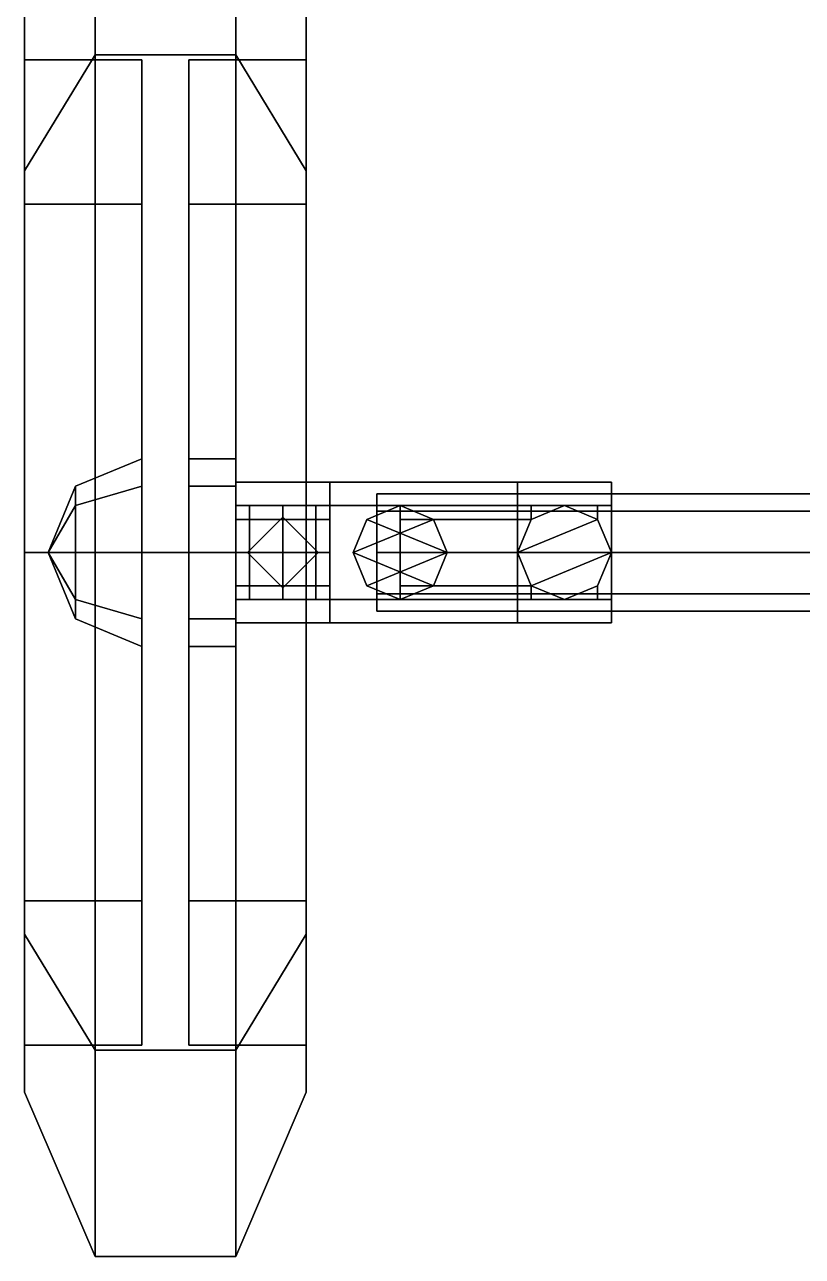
# Model space of a CAD drawing. Header units: millimetres. Extents: x -0.7 to 0.7, y -1.7 to 10.1.
# Drawn here: x -0.65 to -0.319, y -0.59 to -0.065 of the extents above; entities that cross this region are included whole.
import ezdxf

# ---------------------------------------------------------------- set-up
doc = ezdxf.new("R2010")
doc.units = ezdxf.units.MM
doc.layers.add('axle', color=6, linetype='Continuous')
doc.layers.add('wheels', color=2, linetype='Continuous')

msp = doc.modelspace()

# ---------------------------------------------------------------- linework, layer by layer
at = {"layer": 'axle'}
for points in [[(-0.56, -0.26, 0.25), (-0.56, -0.27, 0.25), (-0.56, -0.27, 0.29), (-0.56, -0.26, 0.29)], [(-0.52, -0.26, 0.29), (-0.52, -0.26, 0.25), (-0.56, -0.26, 0.25), (-0.56, -0.26, 0.29)], [(-0.52, -0.26, 0.25), (-0.52, -0.27, 0.25), (-0.56, -0.27, 0.25), (-0.56, -0.26, 0.25)], [(-0.56, -0.26, 0.29), (-0.56, -0.27, 0.29), (-0.52, -0.27, 0.29), (-0.52, -0.26, 0.29)], [(-0.56, -0.26, 0.39), (-0.56, -0.27, 0.39), (-0.56, -0.27, 0.43), (-0.56, -0.26, 0.43)], [(-0.52, -0.26, 0.43), (-0.52, -0.26, 0.39), (-0.56, -0.26, 0.39), (-0.56, -0.26, 0.43)], [(-0.52, -0.26, 0.39), (-0.52, -0.27, 0.39), (-0.56, -0.27, 0.39), (-0.56, -0.26, 0.39)], [(-0.56, -0.26, 0.43), (-0.56, -0.27, 0.43), (-0.52, -0.27, 0.43), (-0.52, -0.26, 0.43)], [(-0.44, -0.26, 0.26), (-0.44, -0.26, 0.22), (-0.52, -0.26, 0.25), (-0.52, -0.26, 0.29)], [(-0.52, -0.26, 0.29), (-0.52, -0.27, 0.29), (-0.44, -0.27, 0.26), (-0.44, -0.26, 0.26)], [(-0.44, -0.26, 0.22), (-0.44, -0.27, 0.22), (-0.52, -0.27, 0.25), (-0.52, -0.26, 0.25)], [(-0.52, -0.26, 0.43), (-0.52, -0.27, 0.43), (-0.44, -0.27, 0.4), (-0.44, -0.26, 0.4)], [(-0.44, -0.26, 0.4), (-0.44, -0.26, 0.36), (-0.52, -0.26, 0.39), (-0.52, -0.26, 0.43)], [(-0.44, -0.26, 0.36), (-0.44, -0.27, 0.36), (-0.52, -0.27, 0.39), (-0.52, -0.26, 0.39)], [(-0.4, -0.26, 0.26), (-0.4, -0.26, 0.22), (-0.44, -0.26, 0.22), (-0.44, -0.26, 0.26)], [(-0.4, -0.26, 0.22), (-0.4, -0.27, 0.22), (-0.44, -0.27, 0.22), (-0.44, -0.26, 0.22)], [(-0.44, -0.26, 0.26), (-0.44, -0.27, 0.26), (-0.4, -0.27, 0.26), (-0.4, -0.26, 0.26)], [(-0.4, -0.26, 0.4), (-0.4, -0.26, 0.36), (-0.44, -0.26, 0.36), (-0.44, -0.26, 0.4)], [(-0.44, -0.26, 0.4), (-0.44, -0.27, 0.4), (-0.4, -0.27, 0.4), (-0.4, -0.26, 0.4)], [(-0.4, -0.26, 0.36), (-0.4, -0.27, 0.36), (-0.44, -0.27, 0.36), (-0.44, -0.26, 0.36)], [(-0.4, -0.27, 0.26), (-0.4, -0.27, 0.22), (-0.4, -0.26, 0.22), (-0.4, -0.26, 0.26)], [(-0.4, -0.27, 0.4), (-0.4, -0.27, 0.36), (-0.4, -0.26, 0.36), (-0.4, -0.26, 0.4)], [(-0.5, -0.265, 0.15), (-0.5, -0.27232, 0.16768), (0.5, -0.27232, 0.16768), (0.5, -0.265, 0.15)], [(-0.5, -0.27232, 0.13232), (-0.5, -0.265, 0.15), (0.5, -0.265, 0.15), (0.5, -0.27232, 0.13232)], [(-0.5, -0.30768, 0.16768), (-0.5, -0.265, 0.15), (-0.5, -0.27232, 0.13232), (-0.5, -0.315, 0.15)], [(-0.5, -0.29, 0.175), (-0.5, -0.27232, 0.16768), (-0.5, -0.265, 0.15), (-0.5, -0.30768, 0.16768)], [(-0.56, -0.27, 0.29), (-0.56, -0.27, 0.25), (-0.52, -0.27, 0.25), (-0.52, -0.27, 0.29)], [(-0.56, -0.27, 0.27), (-0.55414, -0.27, 0.25586), (-0.55414, -0.31, 0.25586), (-0.56, -0.31, 0.27)], [(-0.55414, -0.27, 0.28414), (-0.56, -0.27, 0.27), (-0.56, -0.31, 0.27), (-0.55414, -0.31, 0.28414)], [(-0.56, -0.27, 0.43), (-0.56, -0.27, 0.39), (-0.52, -0.27, 0.39), (-0.52, -0.27, 0.43)], [(-0.52, -0.27, 0.37), (-0.52, -0.27586, 0.35586), (-0.56, -0.27586, 0.35586), (-0.56, -0.27, 0.37)], [(-0.52, -0.27586, 0.38414), (-0.52, -0.27, 0.37), (-0.56, -0.27, 0.37), (-0.56, -0.27586, 0.38414)], [(-0.56, -0.27, 0.41), (-0.55414, -0.27, 0.39586), (-0.55414, -0.31, 0.39586), (-0.56, -0.31, 0.41)], [(-0.55414, -0.27, 0.42414), (-0.56, -0.27, 0.41), (-0.56, -0.31, 0.41), (-0.55414, -0.31, 0.42414)], [(-0.55414, -0.27, 0.25586), (-0.54, -0.27, 0.25), (-0.54, -0.31, 0.25), (-0.55414, -0.31, 0.25586)], [(-0.54, -0.27, 0.29), (-0.55414, -0.27, 0.28414), (-0.55414, -0.31, 0.28414), (-0.54, -0.31, 0.29)], [(-0.54, -0.27, 0.43), (-0.55414, -0.27, 0.42414), (-0.55414, -0.31, 0.42414), (-0.54, -0.31, 0.43)], [(-0.55414, -0.27, 0.39586), (-0.54, -0.27, 0.39), (-0.54, -0.31, 0.39), (-0.55414, -0.31, 0.39586)], [(-0.52586, -0.27, 0.28414), (-0.54, -0.27, 0.29), (-0.54, -0.31, 0.29), (-0.52586, -0.31, 0.28414)], [(-0.54, -0.27, 0.25), (-0.52586, -0.27, 0.25586), (-0.52586, -0.31, 0.25586), (-0.54, -0.31, 0.25)], [(-0.52586, -0.27, 0.42414), (-0.54, -0.27, 0.43), (-0.54, -0.31, 0.43), (-0.52586, -0.31, 0.42414)], [(-0.54, -0.27, 0.39), (-0.52586, -0.27, 0.39586), (-0.52586, -0.31, 0.39586), (-0.54, -0.31, 0.39)], [(-0.52, -0.27, 0.27), (-0.52586, -0.27, 0.28414), (-0.52586, -0.31, 0.28414), (-0.52, -0.31, 0.27)], [(-0.52586, -0.27, 0.25586), (-0.52, -0.27, 0.27), (-0.52, -0.31, 0.27), (-0.52586, -0.31, 0.25586)], [(-0.52, -0.27, 0.41), (-0.52586, -0.27, 0.42414), (-0.52586, -0.31, 0.42414), (-0.52, -0.31, 0.41)], [(-0.52586, -0.27, 0.39586), (-0.52, -0.27, 0.41), (-0.52, -0.31, 0.41), (-0.52586, -0.31, 0.39586)], [(-0.52, -0.27, 0.29), (-0.52, -0.27, 0.25), (-0.44, -0.27, 0.22), (-0.44, -0.27, 0.26)], [(-0.52, -0.27, 0.43), (-0.52, -0.27, 0.39), (-0.44, -0.27, 0.36), (-0.44, -0.27, 0.4)], [(-0.49, -0.27, 0.43), (-0.50414, -0.27586, 0.43), (-0.51, -0.29, 0.43), (-0.47586, -0.27586, 0.43)], [(-0.49, -0.27, 0.25), (-0.50414, -0.27586, 0.25), (-0.50414, -0.27586, 0.43), (-0.49, -0.27, 0.43)], [(-0.49, -0.27, 0.25), (-0.47586, -0.27586, 0.25), (-0.47, -0.29, 0.25), (-0.50414, -0.27586, 0.25)], [(-0.5, -0.27232, 0.16768), (-0.5, -0.29, 0.175), (0.5, -0.29, 0.175), (0.5, -0.27232, 0.16768)], [(-0.5, -0.29, 0.125), (-0.5, -0.27232, 0.13232), (0.5, -0.27232, 0.13232), (0.5, -0.29, 0.125)], [(-0.5, -0.315, 0.15), (-0.5, -0.27232, 0.13232), (-0.5, -0.29, 0.125), (-0.5, -0.30768, 0.13232)], [(-0.47586, -0.27586, 0.25), (-0.49, -0.27, 0.25), (-0.49, -0.27, 0.43), (-0.47586, -0.27586, 0.43)], [(-0.49, -0.30414, 0.24414), (-0.49, -0.27, 0.23), (-0.49, -0.27586, 0.21586), (-0.49, -0.31, 0.23)], [(-0.49, -0.29, 0.25), (-0.49, -0.27586, 0.24414), (-0.49, -0.27, 0.23), (-0.49, -0.30414, 0.24414)], [(-0.42, -0.27, 0.23), (-0.43414, -0.27586, 0.21586), (-0.49, -0.27586, 0.21586), (-0.49, -0.27, 0.23)], [(-0.43414, -0.27586, 0.24414), (-0.42, -0.27, 0.23), (-0.49, -0.27, 0.23), (-0.49, -0.27586, 0.24414)], [(-0.44, -0.27, 0.26), (-0.44, -0.27, 0.22), (-0.4, -0.27, 0.22), (-0.4, -0.27, 0.26)], [(-0.44, -0.27, 0.24), (-0.43414, -0.27, 0.22586), (-0.43414, -0.27586, 0.22586), (-0.44, -0.29, 0.24)], [(-0.43414, -0.27, 0.25414), (-0.44, -0.27, 0.24), (-0.44, -0.29, 0.24), (-0.43414, -0.27586, 0.25414)], [(-0.44, -0.27, 0.4), (-0.44, -0.27, 0.36), (-0.4, -0.27, 0.36), (-0.4, -0.27, 0.4)], [(-0.42, -0.27, 0.41), (-0.43414, -0.27586, 0.41), (-0.44, -0.29, 0.41), (-0.40586, -0.27586, 0.41)], [(-0.44, -0.27, 0.38), (-0.43414, -0.27, 0.36586), (-0.43414, -0.27586, 0.36586), (-0.44, -0.29, 0.38)], [(-0.43414, -0.27, 0.39414), (-0.44, -0.27, 0.38), (-0.44, -0.29, 0.38), (-0.43414, -0.27586, 0.39414)], [(-0.42, -0.27, 0.16207), (-0.43414, -0.27586, 0.16914), (-0.43414, -0.27586, 0.41), (-0.42, -0.27, 0.41)], [(-0.43414, -0.27, 0.22586), (-0.42, -0.27, 0.22), (-0.42, -0.27, 0.22), (-0.43414, -0.27586, 0.22586)], [(-0.42, -0.27, 0.26), (-0.43414, -0.27, 0.25414), (-0.43414, -0.27586, 0.25414), (-0.42, -0.27, 0.26)], [(-0.43414, -0.27, 0.36586), (-0.42, -0.27, 0.36), (-0.42, -0.27, 0.36), (-0.43414, -0.27586, 0.36586)], [(-0.42, -0.27, 0.4), (-0.43414, -0.27, 0.39414), (-0.43414, -0.27586, 0.39414), (-0.42, -0.27, 0.4)], [(-0.40586, -0.27586, 0.16914), (-0.42, -0.27, 0.16207), (-0.42, -0.27, 0.41), (-0.40586, -0.27586, 0.41)], [(-0.40586, -0.27, 0.25414), (-0.42, -0.27, 0.26), (-0.42, -0.27, 0.26), (-0.40586, -0.27586, 0.25414)], [(-0.42, -0.27, 0.22), (-0.40586, -0.27, 0.22586), (-0.40586, -0.27586, 0.22586), (-0.42, -0.27, 0.22)], [(-0.40586, -0.27, 0.39414), (-0.42, -0.27, 0.4), (-0.42, -0.27, 0.4), (-0.40586, -0.27586, 0.39414)], [(-0.42, -0.27, 0.36), (-0.40586, -0.27, 0.36586), (-0.40586, -0.27586, 0.36586), (-0.42, -0.27, 0.36)], [(-0.4, -0.27, 0.24), (-0.40586, -0.27, 0.25414), (-0.40586, -0.27586, 0.25414), (-0.4, -0.29, 0.24)], [(-0.40586, -0.27, 0.22586), (-0.4, -0.27, 0.24), (-0.4, -0.29, 0.24), (-0.40586, -0.27586, 0.22586)], [(-0.4, -0.27, 0.38), (-0.40586, -0.27, 0.39414), (-0.40586, -0.27586, 0.39414), (-0.4, -0.29, 0.38)], [(-0.40586, -0.27, 0.36586), (-0.4, -0.27, 0.38), (-0.4, -0.29, 0.38), (-0.40586, -0.27586, 0.36586)], [(-0.52, -0.27586, 0.35586), (-0.52, -0.29, 0.35), (-0.56, -0.29, 0.35), (-0.56, -0.27586, 0.35586)], [(-0.52, -0.29, 0.39), (-0.52, -0.27586, 0.38414), (-0.56, -0.27586, 0.38414), (-0.56, -0.29, 0.39)], [(-0.54, -0.275, 0.27), (-0.555, -0.29, 0.27), (-0.555, -0.29, 0.37), (-0.54, -0.275, 0.37)], [(-0.525, -0.29, 0.27), (-0.54, -0.275, 0.27), (-0.54, -0.275, 0.37), (-0.525, -0.29, 0.37)], [(-0.50414, -0.27586, 0.25), (-0.51, -0.29, 0.25), (-0.51, -0.29, 0.43), (-0.50414, -0.27586, 0.43)], [(-0.50414, -0.27586, 0.25), (-0.47, -0.29, 0.25), (-0.47586, -0.30414, 0.25), (-0.51, -0.29, 0.25)], [(-0.47586, -0.27586, 0.43), (-0.51, -0.29, 0.43), (-0.50414, -0.30414, 0.43), (-0.47, -0.29, 0.43)], [(-0.49, -0.31, 0.23), (-0.49, -0.27586, 0.21586), (-0.49, -0.29, 0.21), (-0.49, -0.30414, 0.21586)], [(-0.43414, -0.27586, 0.21586), (-0.44, -0.29, 0.21), (-0.49, -0.29, 0.21), (-0.49, -0.27586, 0.21586)], [(-0.44, -0.29, 0.25), (-0.43414, -0.27586, 0.24414), (-0.49, -0.27586, 0.24414), (-0.49, -0.29, 0.25)], [(-0.47, -0.29, 0.25), (-0.47586, -0.27586, 0.25), (-0.47586, -0.27586, 0.43), (-0.47, -0.29, 0.43)], [(-0.43414, -0.27586, 0.16914), (-0.44, -0.29, 0.175), (-0.44, -0.29, 0.41), (-0.43414, -0.27586, 0.41)], [(-0.40586, -0.27586, 0.41), (-0.44, -0.29, 0.41), (-0.43414, -0.30414, 0.41), (-0.4, -0.29, 0.41)], [(-0.4, -0.29, 0.175), (-0.40586, -0.27586, 0.16914), (-0.40586, -0.27586, 0.41), (-0.4, -0.29, 0.41)], [(-0.52, -0.30414, 0.38414), (-0.52, -0.29, 0.39), (-0.56, -0.29, 0.39), (-0.56, -0.30414, 0.38414)], [(-0.52, -0.29, 0.35), (-0.52, -0.30414, 0.35586), (-0.56, -0.30414, 0.35586), (-0.56, -0.29, 0.35)], [(-0.555, -0.29, 0.27), (-0.54, -0.305, 0.27), (-0.54, -0.305, 0.37), (-0.555, -0.29, 0.37)], [(-0.54, -0.305, 0.27), (-0.525, -0.29, 0.27), (-0.525, -0.29, 0.37), (-0.54, -0.305, 0.37)], [(-0.51, -0.29, 0.25), (-0.50414, -0.30414, 0.25), (-0.50414, -0.30414, 0.43), (-0.51, -0.29, 0.43)], [(-0.51, -0.29, 0.25), (-0.47586, -0.30414, 0.25), (-0.49, -0.31, 0.25), (-0.50414, -0.30414, 0.25)], [(-0.47, -0.29, 0.43), (-0.50414, -0.30414, 0.43), (-0.49, -0.31, 0.43), (-0.47586, -0.30414, 0.43)], [(-0.5, -0.29, 0.175), (-0.5, -0.30768, 0.16768), (0.5, -0.30768, 0.16768), (0.5, -0.29, 0.175)], [(-0.5, -0.30768, 0.13232), (-0.5, -0.29, 0.125), (0.5, -0.29, 0.125), (0.5, -0.30768, 0.13232)], [(-0.43414, -0.30414, 0.24414), (-0.44, -0.29, 0.25), (-0.49, -0.29, 0.25), (-0.49, -0.30414, 0.24414)], [(-0.44, -0.29, 0.21), (-0.43414, -0.30414, 0.21586), (-0.49, -0.30414, 0.21586), (-0.49, -0.29, 0.21)], [(-0.47586, -0.30414, 0.25), (-0.47, -0.29, 0.25), (-0.47, -0.29, 0.43), (-0.47586, -0.30414, 0.43)], [(-0.44, -0.29, 0.175), (-0.43414, -0.30414, 0.16914), (-0.43414, -0.30414, 0.41), (-0.44, -0.29, 0.41)], [(-0.44, -0.31, 0.24), (-0.43414, -0.31, 0.25414), (-0.43414, -0.30414, 0.25414), (-0.44, -0.29, 0.24)], [(-0.43414, -0.31, 0.22586), (-0.44, -0.31, 0.24), (-0.44, -0.29, 0.24), (-0.43414, -0.30414, 0.22586)], [(-0.44, -0.31, 0.38), (-0.43414, -0.31, 0.39414), (-0.43414, -0.30414, 0.39414), (-0.44, -0.29, 0.38)], [(-0.43414, -0.31, 0.36586), (-0.44, -0.31, 0.38), (-0.44, -0.29, 0.38), (-0.43414, -0.30414, 0.36586)], [(-0.4, -0.29, 0.41), (-0.43414, -0.30414, 0.41), (-0.42, -0.31, 0.41), (-0.40586, -0.30414, 0.41)], [(-0.40586, -0.30414, 0.16914), (-0.4, -0.29, 0.175), (-0.4, -0.29, 0.41), (-0.40586, -0.30414, 0.41)], [(-0.4, -0.31, 0.24), (-0.40586, -0.31, 0.22586), (-0.40586, -0.30414, 0.22586), (-0.4, -0.29, 0.24)], [(-0.40586, -0.31, 0.25414), (-0.4, -0.31, 0.24), (-0.4, -0.29, 0.24), (-0.40586, -0.30414, 0.25414)], [(-0.4, -0.31, 0.38), (-0.40586, -0.31, 0.36586), (-0.40586, -0.30414, 0.36586), (-0.4, -0.29, 0.38)], [(-0.40586, -0.31, 0.39414), (-0.4, -0.31, 0.38), (-0.4, -0.29, 0.38), (-0.40586, -0.30414, 0.39414)], [(-0.52, -0.31, 0.37), (-0.52, -0.30414, 0.38414), (-0.56, -0.30414, 0.38414), (-0.56, -0.31, 0.37)], [(-0.52, -0.30414, 0.35586), (-0.52, -0.31, 0.37), (-0.56, -0.31, 0.37), (-0.56, -0.30414, 0.35586)], [(-0.50414, -0.30414, 0.25), (-0.49, -0.31, 0.25), (-0.49, -0.31, 0.43), (-0.50414, -0.30414, 0.43)], [(-0.49, -0.31, 0.25), (-0.47586, -0.30414, 0.25), (-0.47586, -0.30414, 0.43), (-0.49, -0.31, 0.43)], [(-0.42, -0.31, 0.23), (-0.43414, -0.30414, 0.24414), (-0.49, -0.30414, 0.24414), (-0.49, -0.31, 0.23)], [(-0.43414, -0.30414, 0.21586), (-0.42, -0.31, 0.23), (-0.49, -0.31, 0.23), (-0.49, -0.30414, 0.21586)], [(-0.43414, -0.30414, 0.16914), (-0.42, -0.31, 0.16207), (-0.42, -0.31, 0.41), (-0.43414, -0.30414, 0.41)], [(-0.43414, -0.31, 0.25414), (-0.42, -0.31, 0.26), (-0.42, -0.31, 0.26), (-0.43414, -0.30414, 0.25414)], [(-0.42, -0.31, 0.22), (-0.43414, -0.31, 0.22586), (-0.43414, -0.30414, 0.22586), (-0.42, -0.31, 0.22)], [(-0.43414, -0.31, 0.39414), (-0.42, -0.31, 0.4), (-0.42, -0.31, 0.4), (-0.43414, -0.30414, 0.39414)], [(-0.42, -0.31, 0.36), (-0.43414, -0.31, 0.36586), (-0.43414, -0.30414, 0.36586), (-0.42, -0.31, 0.36)], [(-0.42, -0.31, 0.16207), (-0.40586, -0.30414, 0.16914), (-0.40586, -0.30414, 0.41), (-0.42, -0.31, 0.41)], [(-0.40586, -0.31, 0.22586), (-0.42, -0.31, 0.22), (-0.42, -0.31, 0.22), (-0.40586, -0.30414, 0.22586)], [(-0.42, -0.31, 0.26), (-0.40586, -0.31, 0.25414), (-0.40586, -0.30414, 0.25414), (-0.42, -0.31, 0.26)], [(-0.40586, -0.31, 0.36586), (-0.42, -0.31, 0.36), (-0.42, -0.31, 0.36), (-0.40586, -0.30414, 0.36586)], [(-0.42, -0.31, 0.4), (-0.40586, -0.31, 0.39414), (-0.40586, -0.30414, 0.39414), (-0.42, -0.31, 0.4)], [(-0.5, -0.30768, 0.16768), (-0.5, -0.315, 0.15), (0.5, -0.315, 0.15), (0.5, -0.30768, 0.16768)], [(-0.5, -0.315, 0.15), (-0.5, -0.30768, 0.13232), (0.5, -0.30768, 0.13232), (0.5, -0.315, 0.15)], [(-0.56, -0.31, 0.25), (-0.56, -0.32, 0.25), (-0.56, -0.32, 0.29), (-0.56, -0.31, 0.29)], [(-0.52, -0.31, 0.29), (-0.52, -0.31, 0.25), (-0.56, -0.31, 0.25), (-0.56, -0.31, 0.29)], [(-0.52, -0.31, 0.25), (-0.52, -0.32, 0.25), (-0.56, -0.32, 0.25), (-0.56, -0.31, 0.25)], [(-0.56, -0.31, 0.29), (-0.56, -0.32, 0.29), (-0.52, -0.32, 0.29), (-0.52, -0.31, 0.29)], [(-0.56, -0.31, 0.39), (-0.56, -0.32, 0.39), (-0.56, -0.32, 0.43), (-0.56, -0.31, 0.43)], [(-0.52, -0.31, 0.43), (-0.52, -0.31, 0.39), (-0.56, -0.31, 0.39), (-0.56, -0.31, 0.43)], [(-0.52, -0.31, 0.39), (-0.52, -0.32, 0.39), (-0.56, -0.32, 0.39), (-0.56, -0.31, 0.39)], [(-0.56, -0.31, 0.43), (-0.56, -0.32, 0.43), (-0.52, -0.32, 0.43), (-0.52, -0.31, 0.43)], [(-0.44, -0.31, 0.26), (-0.44, -0.31, 0.22), (-0.52, -0.31, 0.25), (-0.52, -0.31, 0.29)], [(-0.52, -0.31, 0.29), (-0.52, -0.32, 0.29), (-0.44, -0.32, 0.26), (-0.44, -0.31, 0.26)], [(-0.44, -0.31, 0.22), (-0.44, -0.32, 0.22), (-0.52, -0.32, 0.25), (-0.52, -0.31, 0.25)], [(-0.52, -0.31, 0.43), (-0.52, -0.32, 0.43), (-0.44, -0.32, 0.4), (-0.44, -0.31, 0.4)], [(-0.44, -0.31, 0.4), (-0.44, -0.31, 0.36), (-0.52, -0.31, 0.39), (-0.52, -0.31, 0.43)], [(-0.44, -0.31, 0.36), (-0.44, -0.32, 0.36), (-0.52, -0.32, 0.39), (-0.52, -0.31, 0.39)], [(-0.4, -0.31, 0.26), (-0.4, -0.31, 0.22), (-0.44, -0.31, 0.22), (-0.44, -0.31, 0.26)], [(-0.4, -0.31, 0.22), (-0.4, -0.32, 0.22), (-0.44, -0.32, 0.22), (-0.44, -0.31, 0.22)], [(-0.44, -0.31, 0.26), (-0.44, -0.32, 0.26), (-0.4, -0.32, 0.26), (-0.4, -0.31, 0.26)], [(-0.4, -0.31, 0.4), (-0.4, -0.31, 0.36), (-0.44, -0.31, 0.36), (-0.44, -0.31, 0.4)], [(-0.44, -0.31, 0.4), (-0.44, -0.32, 0.4), (-0.4, -0.32, 0.4), (-0.4, -0.31, 0.4)], [(-0.4, -0.31, 0.36), (-0.4, -0.32, 0.36), (-0.44, -0.32, 0.36), (-0.44, -0.31, 0.36)], [(-0.4, -0.32, 0.26), (-0.4, -0.32, 0.22), (-0.4, -0.31, 0.22), (-0.4, -0.31, 0.26)], [(-0.4, -0.32, 0.4), (-0.4, -0.32, 0.36), (-0.4, -0.31, 0.36), (-0.4, -0.31, 0.4)], [(-0.56, -0.32, 0.29), (-0.56, -0.32, 0.25), (-0.52, -0.32, 0.25), (-0.52, -0.32, 0.29)], [(-0.56, -0.32, 0.43), (-0.56, -0.32, 0.39), (-0.52, -0.32, 0.39), (-0.52, -0.32, 0.43)], [(-0.52, -0.32, 0.29), (-0.52, -0.32, 0.25), (-0.44, -0.32, 0.22), (-0.44, -0.32, 0.26)], [(-0.52, -0.32, 0.43), (-0.52, -0.32, 0.39), (-0.44, -0.32, 0.36), (-0.44, -0.32, 0.4)], [(-0.44, -0.32, 0.26), (-0.44, -0.32, 0.22), (-0.4, -0.32, 0.22), (-0.4, -0.32, 0.26)], [(-0.44, -0.32, 0.4), (-0.44, -0.32, 0.36), (-0.4, -0.32, 0.36), (-0.4, -0.32, 0.4)]]:
    msp.add_3dface(points, dxfattribs=at)
at = {"layer": 'wheels'}
for points in [[(-0.62, 0.01, 0.37), (-0.62, -0.07787, 0.15787), (-0.65, -0.12737, 0.20737), (-0.65, -0.06, 0.37)], [(-0.62, -0.07787, 0.58213), (-0.62, 0.01, 0.37), (-0.65, -0.06, 0.37), (-0.65, -0.12737, 0.53263)], [(-0.56, 0.01, 0.37), (-0.56, -0.07787, 0.15787), (-0.62, -0.07787, 0.15787), (-0.62, 0.01, 0.37)], [(-0.56, -0.07787, 0.58213), (-0.56, 0.01, 0.37), (-0.62, 0.01, 0.37), (-0.62, -0.07787, 0.58213)], [(-0.56, -0.07787, 0.15787), (-0.56, 0.01, 0.37), (-0.53, -0.06, 0.37), (-0.53, -0.12737, 0.20737)], [(-0.56, 0.01, 0.37), (-0.56, -0.07787, 0.58213), (-0.53, -0.12737, 0.53263), (-0.53, -0.06, 0.37)], [(-0.65, -0.06, 0.37), (-0.65, -0.12737, 0.20737), (-0.65, -0.14151, 0.22151), (-0.65, -0.08, 0.37)], [(-0.65, -0.12737, 0.53263), (-0.65, -0.06, 0.37), (-0.65, -0.08, 0.37), (-0.65, -0.14151, 0.51849)], [(-0.53, -0.12737, 0.20737), (-0.53, -0.06, 0.37), (-0.53, -0.08, 0.37), (-0.53, -0.14151, 0.22151)], [(-0.53, -0.06, 0.37), (-0.53, -0.12737, 0.53263), (-0.53, -0.14151, 0.51849), (-0.53, -0.08, 0.37)], [(-0.62, -0.07787, 0.15787), (-0.62, -0.29, 0.07), (-0.65, -0.29, 0.14), (-0.65, -0.12737, 0.20737)], [(-0.62, -0.29, 0.67), (-0.62, -0.07787, 0.58213), (-0.65, -0.12737, 0.53263), (-0.65, -0.29, 0.6)], [(-0.56, -0.07787, 0.15787), (-0.56, -0.29, 0.07), (-0.62, -0.29, 0.07), (-0.62, -0.07787, 0.15787)], [(-0.56, -0.29, 0.67), (-0.56, -0.07787, 0.58213), (-0.62, -0.07787, 0.58213), (-0.62, -0.29, 0.67)], [(-0.56, -0.29, 0.07), (-0.56, -0.07787, 0.15787), (-0.53, -0.12737, 0.20737), (-0.53, -0.29, 0.14)], [(-0.56, -0.07787, 0.58213), (-0.56, -0.29, 0.67), (-0.53, -0.29, 0.6), (-0.53, -0.12737, 0.53263)], [(-0.6, -0.14151, 0.22151), (-0.6, -0.08, 0.37), (-0.65, -0.08, 0.37), (-0.65, -0.14151, 0.22151)], [(-0.6, -0.08, 0.37), (-0.6, -0.14151, 0.51849), (-0.65, -0.14151, 0.51849), (-0.65, -0.08, 0.37)], [(-0.6, -0.25, 0.37), (-0.6, -0.08, 0.37), (-0.6, -0.14151, 0.22151), (-0.6, -0.26172, 0.34172)], [(-0.6, -0.26172, 0.39828), (-0.6, -0.14151, 0.51849), (-0.6, -0.08, 0.37), (-0.6, -0.25, 0.37)], [(-0.58, -0.08, 0.37), (-0.58, -0.14151, 0.22151), (-0.53, -0.14151, 0.22151), (-0.53, -0.08, 0.37)], [(-0.58, -0.26172, 0.34172), (-0.58, -0.14151, 0.22151), (-0.58, -0.08, 0.37), (-0.58, -0.25, 0.37)], [(-0.58, -0.14151, 0.51849), (-0.58, -0.08, 0.37), (-0.53, -0.08, 0.37), (-0.53, -0.14151, 0.51849)], [(-0.58, -0.25, 0.37), (-0.58, -0.08, 0.37), (-0.58, -0.14151, 0.51849), (-0.58, -0.26172, 0.39828)], [(-0.65, -0.12737, 0.20737), (-0.65, -0.29, 0.14), (-0.65, -0.29, 0.16), (-0.65, -0.14151, 0.22151)], [(-0.65, -0.29, 0.6), (-0.65, -0.12737, 0.53263), (-0.65, -0.14151, 0.51849), (-0.65, -0.29, 0.58)], [(-0.53, -0.29, 0.14), (-0.53, -0.12737, 0.20737), (-0.53, -0.14151, 0.22151), (-0.53, -0.29, 0.16)], [(-0.53, -0.12737, 0.53263), (-0.53, -0.29, 0.6), (-0.53, -0.29, 0.58), (-0.53, -0.14151, 0.51849)], [(-0.6, -0.29, 0.16), (-0.6, -0.14151, 0.22151), (-0.65, -0.14151, 0.22151), (-0.65, -0.29, 0.16)], [(-0.6, -0.14151, 0.51849), (-0.6, -0.29, 0.58), (-0.65, -0.29, 0.58), (-0.65, -0.14151, 0.51849)], [(-0.6, -0.26172, 0.34172), (-0.6, -0.14151, 0.22151), (-0.6, -0.29, 0.16), (-0.6, -0.29, 0.33)], [(-0.6, -0.29, 0.41), (-0.6, -0.29, 0.58), (-0.6, -0.14151, 0.51849), (-0.6, -0.26172, 0.39828)], [(-0.58, -0.29, 0.33), (-0.58, -0.29, 0.16), (-0.58, -0.14151, 0.22151), (-0.58, -0.26172, 0.34172)], [(-0.58, -0.14151, 0.22151), (-0.58, -0.29, 0.16), (-0.53, -0.29, 0.16), (-0.53, -0.14151, 0.22151)], [(-0.58, -0.29, 0.58), (-0.58, -0.14151, 0.51849), (-0.53, -0.14151, 0.51849), (-0.53, -0.29, 0.58)], [(-0.58, -0.26172, 0.39828), (-0.58, -0.14151, 0.51849), (-0.58, -0.29, 0.58), (-0.58, -0.29, 0.41)], [(-0.62828, -0.26172, 0.37), (-0.6, -0.25, 0.37), (-0.6, -0.26172, 0.34172), (-0.62828, -0.27, 0.35)], [(-0.62828, -0.27, 0.39), (-0.6, -0.26172, 0.39828), (-0.6, -0.25, 0.37), (-0.62828, -0.26172, 0.37)], [(-0.56, -0.26172, 0.39828), (-0.56, -0.25, 0.37), (-0.58, -0.25, 0.37), (-0.58, -0.26172, 0.39828)], [(-0.56, -0.25, 0.37), (-0.56, -0.26172, 0.34172), (-0.58, -0.26172, 0.34172), (-0.58, -0.25, 0.37)], [(-0.56, -0.33, 0.37), (-0.56, -0.26172, 0.34172), (-0.56, -0.25, 0.37), (-0.56, -0.31828, 0.39828)], [(-0.56, -0.31828, 0.39828), (-0.56, -0.25, 0.37), (-0.56, -0.26172, 0.39828), (-0.56, -0.29, 0.41)], [(-0.64, -0.29, 0.37), (-0.62828, -0.26172, 0.37), (-0.62828, -0.27, 0.35), (-0.64, -0.29, 0.37)], [(-0.64, -0.29, 0.37), (-0.62828, -0.27, 0.39), (-0.62828, -0.26172, 0.37), (-0.64, -0.29, 0.37)], [(-0.62828, -0.27, 0.35), (-0.6, -0.26172, 0.34172), (-0.6, -0.29, 0.33), (-0.62828, -0.29, 0.34172)], [(-0.62828, -0.29, 0.39828), (-0.6, -0.29, 0.41), (-0.6, -0.26172, 0.39828), (-0.62828, -0.27, 0.39)], [(-0.56, -0.29, 0.41), (-0.56, -0.26172, 0.39828), (-0.58, -0.26172, 0.39828), (-0.58, -0.29, 0.41)], [(-0.56, -0.26172, 0.34172), (-0.56, -0.29, 0.33), (-0.58, -0.29, 0.33), (-0.58, -0.26172, 0.34172)], [(-0.56, -0.31828, 0.34172), (-0.56, -0.29, 0.33), (-0.56, -0.26172, 0.34172), (-0.56, -0.33, 0.37)], [(-0.64, -0.29, 0.37), (-0.62828, -0.27, 0.35), (-0.62828, -0.29, 0.34172), (-0.64, -0.29, 0.37)], [(-0.64, -0.29, 0.37), (-0.62828, -0.29, 0.39828), (-0.62828, -0.27, 0.39), (-0.64, -0.29, 0.37)], [(-0.62, -0.29, 0.07), (-0.62, -0.50213, 0.15787), (-0.65, -0.45263, 0.20737), (-0.65, -0.29, 0.14)], [(-0.65, -0.29, 0.14), (-0.65, -0.45263, 0.20737), (-0.65, -0.43849, 0.22151), (-0.65, -0.29, 0.16)], [(-0.6, -0.43849, 0.22151), (-0.6, -0.29, 0.16), (-0.65, -0.29, 0.16), (-0.65, -0.43849, 0.22151)], [(-0.62, -0.50213, 0.58213), (-0.62, -0.29, 0.67), (-0.65, -0.29, 0.6), (-0.65, -0.45263, 0.53263)], [(-0.6, -0.29, 0.58), (-0.6, -0.43849, 0.51849), (-0.65, -0.43849, 0.51849), (-0.65, -0.29, 0.58)], [(-0.65, -0.45263, 0.53263), (-0.65, -0.29, 0.6), (-0.65, -0.29, 0.58), (-0.65, -0.43849, 0.51849)], [(-0.64, -0.29, 0.37), (-0.62828, -0.29, 0.34172), (-0.62828, -0.31, 0.35), (-0.64, -0.29, 0.37)], [(-0.64, -0.29, 0.37), (-0.62828, -0.31, 0.35), (-0.62828, -0.31828, 0.37), (-0.64, -0.29, 0.37)], [(-0.64, -0.29, 0.37), (-0.62828, -0.31828, 0.37), (-0.62828, -0.31, 0.39), (-0.64, -0.29, 0.37)], [(-0.64, -0.29, 0.37), (-0.62828, -0.31, 0.39), (-0.62828, -0.29, 0.39828), (-0.64, -0.29, 0.37)], [(-0.62828, -0.29, 0.34172), (-0.6, -0.29, 0.33), (-0.6, -0.31828, 0.34172), (-0.62828, -0.31, 0.35)], [(-0.62828, -0.31, 0.39), (-0.6, -0.31828, 0.39828), (-0.6, -0.29, 0.41), (-0.62828, -0.29, 0.39828)], [(-0.56, -0.29, 0.07), (-0.56, -0.50213, 0.15787), (-0.62, -0.50213, 0.15787), (-0.62, -0.29, 0.07)], [(-0.56, -0.50213, 0.58213), (-0.56, -0.29, 0.67), (-0.62, -0.29, 0.67), (-0.62, -0.50213, 0.58213)], [(-0.6, -0.29, 0.33), (-0.6, -0.29, 0.16), (-0.6, -0.43849, 0.22151), (-0.6, -0.31828, 0.34172)], [(-0.6, -0.31828, 0.39828), (-0.6, -0.43849, 0.51849), (-0.6, -0.29, 0.58), (-0.6, -0.29, 0.41)], [(-0.58, -0.31828, 0.34172), (-0.58, -0.43849, 0.22151), (-0.58, -0.29, 0.16), (-0.58, -0.29, 0.33)], [(-0.58, -0.29, 0.16), (-0.58, -0.43849, 0.22151), (-0.53, -0.43849, 0.22151), (-0.53, -0.29, 0.16)], [(-0.58, -0.43849, 0.51849), (-0.58, -0.29, 0.58), (-0.53, -0.29, 0.58), (-0.53, -0.43849, 0.51849)], [(-0.58, -0.29, 0.41), (-0.58, -0.29, 0.58), (-0.58, -0.43849, 0.51849), (-0.58, -0.31828, 0.39828)], [(-0.56, -0.31828, 0.39828), (-0.56, -0.29, 0.41), (-0.58, -0.29, 0.41), (-0.58, -0.31828, 0.39828)], [(-0.56, -0.29, 0.33), (-0.56, -0.31828, 0.34172), (-0.58, -0.31828, 0.34172), (-0.58, -0.29, 0.33)], [(-0.56, -0.50213, 0.15787), (-0.56, -0.29, 0.07), (-0.53, -0.29, 0.14), (-0.53, -0.45263, 0.20737)], [(-0.56, -0.29, 0.67), (-0.56, -0.50213, 0.58213), (-0.53, -0.45263, 0.53263), (-0.53, -0.29, 0.6)], [(-0.53, -0.45263, 0.20737), (-0.53, -0.29, 0.14), (-0.53, -0.29, 0.16), (-0.53, -0.43849, 0.22151)], [(-0.53, -0.29, 0.6), (-0.53, -0.45263, 0.53263), (-0.53, -0.43849, 0.51849), (-0.53, -0.29, 0.58)], [(-0.62828, -0.31, 0.35), (-0.6, -0.31828, 0.34172), (-0.6, -0.33, 0.37), (-0.62828, -0.31828, 0.37)], [(-0.62828, -0.31828, 0.37), (-0.6, -0.33, 0.37), (-0.6, -0.31828, 0.39828), (-0.62828, -0.31, 0.39)], [(-0.6, -0.31828, 0.34172), (-0.6, -0.43849, 0.22151), (-0.6, -0.5, 0.37), (-0.6, -0.33, 0.37)], [(-0.6, -0.33, 0.37), (-0.6, -0.5, 0.37), (-0.6, -0.43849, 0.51849), (-0.6, -0.31828, 0.39828)], [(-0.58, -0.33, 0.37), (-0.58, -0.5, 0.37), (-0.58, -0.43849, 0.22151), (-0.58, -0.31828, 0.34172)], [(-0.58, -0.31828, 0.39828), (-0.58, -0.43849, 0.51849), (-0.58, -0.5, 0.37), (-0.58, -0.33, 0.37)], [(-0.56, -0.31828, 0.34172), (-0.56, -0.33, 0.37), (-0.58, -0.33, 0.37), (-0.58, -0.31828, 0.34172)], [(-0.56, -0.33, 0.37), (-0.56, -0.31828, 0.39828), (-0.58, -0.31828, 0.39828), (-0.58, -0.33, 0.37)], [(-0.6, -0.5, 0.37), (-0.6, -0.43849, 0.22151), (-0.65, -0.43849, 0.22151), (-0.65, -0.5, 0.37)], [(-0.65, -0.45263, 0.20737), (-0.65, -0.52, 0.37), (-0.65, -0.5, 0.37), (-0.65, -0.43849, 0.22151)], [(-0.6, -0.43849, 0.51849), (-0.6, -0.5, 0.37), (-0.65, -0.5, 0.37), (-0.65, -0.43849, 0.51849)], [(-0.65, -0.52, 0.37), (-0.65, -0.45263, 0.53263), (-0.65, -0.43849, 0.51849), (-0.65, -0.5, 0.37)], [(-0.58, -0.43849, 0.22151), (-0.58, -0.5, 0.37), (-0.53, -0.5, 0.37), (-0.53, -0.43849, 0.22151)], [(-0.58, -0.5, 0.37), (-0.58, -0.43849, 0.51849), (-0.53, -0.43849, 0.51849), (-0.53, -0.5, 0.37)], [(-0.53, -0.52, 0.37), (-0.53, -0.45263, 0.20737), (-0.53, -0.43849, 0.22151), (-0.53, -0.5, 0.37)], [(-0.53, -0.45263, 0.53263), (-0.53, -0.52, 0.37), (-0.53, -0.5, 0.37), (-0.53, -0.43849, 0.51849)], [(-0.62, -0.50213, 0.15787), (-0.62, -0.59, 0.37), (-0.65, -0.52, 0.37), (-0.65, -0.45263, 0.20737)], [(-0.62, -0.59, 0.37), (-0.62, -0.50213, 0.58213), (-0.65, -0.45263, 0.53263), (-0.65, -0.52, 0.37)], [(-0.56, -0.59, 0.37), (-0.56, -0.50213, 0.15787), (-0.53, -0.45263, 0.20737), (-0.53, -0.52, 0.37)], [(-0.56, -0.50213, 0.58213), (-0.56, -0.59, 0.37), (-0.53, -0.52, 0.37), (-0.53, -0.45263, 0.53263)], [(-0.56, -0.50213, 0.15787), (-0.56, -0.59, 0.37), (-0.62, -0.59, 0.37), (-0.62, -0.50213, 0.15787)], [(-0.56, -0.59, 0.37), (-0.56, -0.50213, 0.58213), (-0.62, -0.50213, 0.58213), (-0.62, -0.59, 0.37)]]:
    msp.add_3dface(points, dxfattribs=at)

doc.saveas('drawing.dxf')
